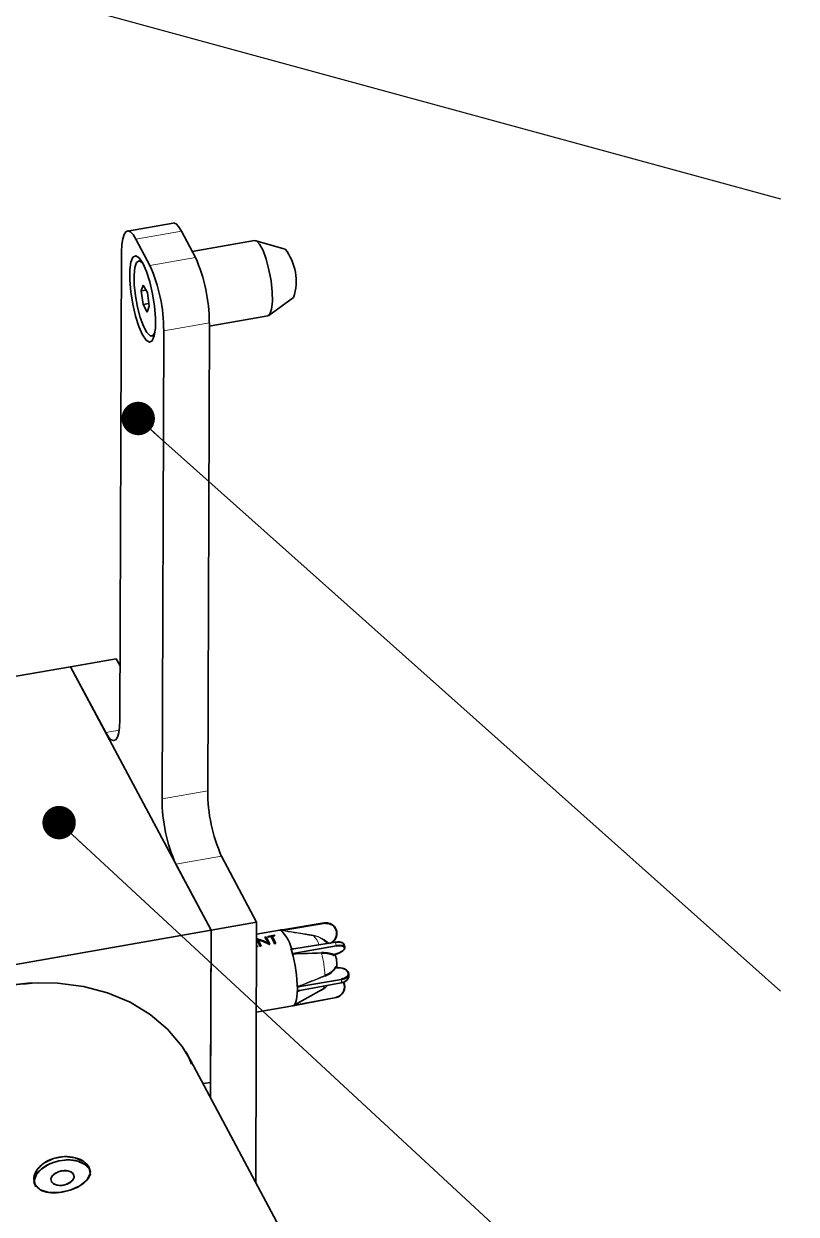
# Paper-space layout 'Blatt1' of a CAD drawing. Header units: millimetres. Extents: x 0 to 1189, y 0 to 841.
# Drawn here: x 1114.16 to 1130.34, y 517.33 to 542.26 of the extents above; entities that cross this region are included whole.
import ezdxf

# ---------------------------------------------------------------- set-up
doc = ezdxf.new("R2010")
doc.units = ezdxf.units.MM
doc.layers.add('BESCHRIFTUNG', color=5, linetype='Continuous')
doc.dimstyles.new('SLDDIMSTYLE0', dxfattribs={"dimtxt": 0.18, "dimasz": 0.7, "dimexe": 0, "dimexo": 0.0625, "dimgap": 0, "dimtad": 0, "dimtih": 1, "dimtoh": 1, "dimdec": 0, "dimrnd": 1e-09, "dimzin": 0, "dimdsep": 46, "dimtxsty": 'Standard', "dimblk1": 'DOT', "dimblk2": 'DOT', "dimsah": 1, "dimcen": 0.09, "dimadec": 0, "dimazin": 0, "dimtfac": 0.7, "dimtdec": 0, "dimtofl": 0, "dimtmove": 0, "dimatfit": 3, "dimldrblk": 'DOT', "dimfxl": 1, "dimfrac": 2, "dimtolj": 1, "dimtzin": 0, "dimarcsym": 0})

# ---------------------------------------------------------------- blocks, each defined once
blk = doc.blocks.new('_Dot')
at = {"color": 0, "linetype": 'ByBlock', "lineweight": -2}
blk.add_line((-0.5, 0), (-1, 0), dxfattribs=at)
at = {"color": 0, "linetype": 'ByBlock', "const_width": 0.5}
blk.add_lwpolyline([(-0.25, 0, 1), (0.25, 0, 1)], format="xyb", close=True, dxfattribs=at)

psp = doc.layouts.new('Blatt1')

# ---------------------------------------------------------------- linework, layer by layer
at = {"color": 7, "linetype": 'Continuous', "lineweight": 35}
for p, q in [((1117.287, 538.085), (1116.331, 537.918)), ((1116.507, 537.75), (1116.801, 537.198)), ((1117.462, 537.917), (1117.757, 537.366)), ((1118.997, 537.717), (1117.691, 537.488)), ((1119.634, 537.54), (1119.02, 537.715)), ((1116.175, 527.68), (1116.21, 537.485)), ((1116.62, 537.301), (1116.568, 537.292)), ((1116.664, 536.786), (1116.621, 536.662)), ((1116.664, 536.786), (1116.749, 536.627)), ((1116.721, 536.679), (1116.621, 536.662)), ((1116.663, 536.38), (1116.621, 536.662)), ((1116.79, 536.345), (1116.749, 536.627)), ((1119.294, 536.15), (1119.812, 536.523)), ((1116.782, 536.4), (1116.663, 536.38)), ((1116.747, 536.221), (1116.663, 536.38)), ((1116.747, 536.221), (1116.79, 536.345)), ((1118.048, 535.997), (1118.013, 526.192)), ((1118.047, 535.926), (1119.273, 536.141)), ((1116.844, 535.715), (1116.895, 535.725)), ((1117.092, 535.83), (1117.057, 526.025)), ((1109.826, 527.863), (1115.142, 528.794)), ((1116.098, 528.961), (1115.142, 528.794)), ((1115.142, 528.794), (1115.878, 527.414)), ((1115.142, 528.794), (1118.083, 523.276)), ((1116.098, 528.961), (1116.179, 528.81)), ((1118.304, 524.823), (1119.039, 523.444)), ((1117.348, 524.656), (1118.083, 523.276)), ((1106.996, 521.336), (1118.083, 523.276)), ((1118.083, 523.276), (1118.07, 519.775)), ((1118.083, 523.276), (1118.072, 520.09)), ((1119.039, 523.444), (1118.083, 523.276)), ((1119.039, 523.444), (1119.019, 517.995)), ((1119.518, 523.276), (1119.038, 523.191)), ((1119.518, 523.276), (1119.541, 523.275)), ((1119.527, 523.278), (1119.541, 523.275)), ((1119.541, 523.275), (1119.555, 523.271)), ((1120.455, 523.429), (1119.582, 523.286)), ((1119.582, 523.286), (1119.582, 523.286)), ((1120.455, 523.429), (1120.456, 523.429)), ((1120.563, 523.419), (1120.544, 523.424)), ((1119.038, 523.088), (1119.081, 523.072)), ((1119.066, 523.061), (1119.066, 523.077)), ((1119.066, 523.061), (1119.129, 522.943)), ((1119.233, 523.137), (1119.209, 523.132)), ((1119.21, 523.024), (1119.275, 522.999)), ((1119.214, 523.124), (1119.233, 523.127)), ((1119.233, 523.127), (1119.233, 523.137)), ((1119.233, 523.127), (1119.314, 522.976)), ((1119.415, 523.169), (1119.272, 523.144)), ((1119.275, 522.999), (1119.275, 523.013)), ((1119.277, 523.135), (1119.415, 523.159)), ((1119.28, 523.131), (1119.34, 523.141)), ((1119.364, 523.146), (1119.423, 523.156)), ((1119.364, 523.133), (1119.364, 523.146)), ((1119.364, 523.133), (1119.436, 522.998)), ((1119.415, 523.159), (1119.415, 523.169)), ((1119.415, 523.159), (1119.417, 523.155)), ((1119.415, 522.994), (1119.439, 522.998)), ((1120.686, 523.027), (1119.815, 522.885)), ((1120.528, 523.001), (1120.455, 523.059)), ((1119.05, 522.951), (1119.037, 522.949)), ((1119.037, 522.939), (1119.05, 522.941)), ((1119.037, 522.927), (1119.059, 522.931)), ((1119.05, 522.941), (1119.05, 522.951)), ((1119.05, 522.941), (1119.056, 522.93)), ((1119.107, 522.94), (1119.132, 522.944)), ((1119.311, 522.976), (1119.317, 522.977)), ((1119.763, 522.88), (1119.777, 522.832)), ((1119.777, 522.832), (1119.791, 522.783)), ((1120.655, 522.759), (1120.66, 522.744)), ((1120.886, 522.922), (1120.869, 522.984)), ((1120.694, 522.511), (1120.694, 522.493)), ((1120.968, 522.302), (1120.968, 522.359)), ((1119.811, 521.699), (1120.408, 522.031)), ((1119.893, 522.086), (1119.893, 522.042)), ((1119.893, 522.042), (1119.893, 521.997)), ((1119.944, 522.01), (1120.812, 522.174)), ((1120.449, 522.058), (1120.397, 522.018)), ((1119.837, 521.702), (1120.704, 521.864)), ((1119.032, 521.562), (1119.795, 521.694)), ((1119.787, 521.691), (1119.784, 521.692)), ((1119.837, 521.702), (1119.837, 521.702)), ((1121.073, 514.142), (1117.662, 520.542)), ((1117.917, 520.063), (1118.072, 520.09)), ((1115.538, 518.27), (1115.528, 518.316)), ((1115.56, 518.21), (1115.538, 518.27)), ((1115.538, 518.27), (1115.562, 518.143)), ((1115.56, 518.21), (1115.55, 518.258)), ((1114.375, 518.011), (1114.386, 517.963)), ((1114.398, 517.949), (1114.387, 518.013)), ((1115.204, 518.162), (1115.215, 518.11))]:
    psp.add_line(p, q, dxfattribs=at)
at = {"color": 8, "linetype": 'Continuous', "lineweight": 18}
for p, q in [((1117.462, 537.917), (1116.507, 537.75)), ((1116.801, 537.198), (1117.757, 537.366)), ((1118.048, 535.997), (1117.092, 535.83)), ((1115.878, 527.414), (1116.161, 527.464)), ((1117.057, 526.025), (1118.013, 526.192)), ((1118.304, 524.823), (1117.348, 524.656)), ((1120.456, 523.429), (1119.582, 523.286)), ((1119.605, 523.28), (1120.474, 523.424)), ((1120.478, 523.413), (1119.609, 523.27)), ((1119.609, 523.27), (1120.228, 523.17)), ((1120.456, 523.429), (1120.474, 523.424)), ((1120.689, 523.021), (1119.818, 522.88)), ((1120.689, 523.021), (1120.707, 522.956)), ((1119.841, 522.801), (1120.707, 522.956)), ((1120.708, 522.943), (1119.842, 522.788)), ((1119.842, 522.788), (1120.4, 522.807)), ((1120.473, 522.315), (1119.943, 522.101)), ((1119.943, 522.101), (1120.81, 522.252)), ((1120.397, 522.018), (1119.838, 521.711)), ((1119.943, 522.012), (1119.908, 521.997)), ((1119.945, 522.015), (1120.813, 522.179)), ((1120.813, 522.239), (1119.946, 522.088)), ((1120.813, 522.239), (1120.813, 522.179)), ((1119.838, 521.711), (1120.705, 521.873)), ((1119.819, 521.704), (1119.838, 521.711))]:
    psp.add_line(p, q, dxfattribs=at)
at = {"color": 7, "linetype": 'Continuous', "lineweight": 35, "flags": 128}
for points in [[(1117.287, 538.085), (1117.299, 538.086), (1117.35, 538.066), (1117.405, 538.009), (1117.462, 537.917)], [(1116.507, 537.75), (1116.449, 537.842), (1116.394, 537.899), (1116.343, 537.919), (1116.298, 537.901), (1116.261, 537.846), (1116.233, 537.755), (1116.216, 537.634), (1116.21, 537.485)], [(1119.273, 536.141), (1119.318, 536.176), (1119.353, 536.279), (1119.37, 536.44), (1119.365, 536.644), (1119.34, 536.873), (1119.297, 537.108), (1119.239, 537.326), (1119.173, 537.509), (1119.102, 537.641), (1119.035, 537.709), (1118.997, 537.717)], [(1116.648, 535.744), (1116.724, 535.631), (1116.794, 535.589), (1116.852, 535.62), (1116.895, 535.721), (1116.917, 535.886), (1116.918, 536.099), (1116.897, 536.345), (1116.856, 536.602), (1116.798, 536.851), (1116.729, 537.071), (1116.653, 537.244), (1116.577, 537.356), (1116.507, 537.399), (1116.448, 537.368), (1116.406, 537.266), (1116.383, 537.102), (1116.383, 536.888), (1116.404, 536.643), (1116.444, 536.385), (1116.502, 536.137), (1116.572, 535.917), (1116.648, 535.744)], [(1116.65, 537.246), (1116.639, 537.258), (1116.575, 537.292), (1116.523, 537.256), (1116.488, 537.153), (1116.471, 536.992), (1116.476, 536.788), (1116.501, 536.559)], [(1116.501, 536.559), (1116.544, 536.325), (1116.601, 536.106), (1116.668, 535.923), (1116.738, 535.791), (1116.806, 535.723), (1116.864, 535.724), (1116.908, 535.793)], [(1116.175, 527.68), (1116.168, 527.531), (1116.151, 527.409), (1116.123, 527.319), (1116.086, 527.264), (1116.041, 527.246), (1115.99, 527.265), (1115.935, 527.322), (1115.878, 527.414)], [(1120.66, 522.76), (1120.66, 522.76), (1120.66, 522.76)], [(1120.668, 522.764), (1120.668, 522.763), (1120.668, 522.763), (1120.668, 522.763)], [(1120.709, 522.491), (1120.708, 522.492), (1120.708, 522.492), (1120.708, 522.492), (1120.708, 522.492)], [(1117.662, 520.542), (1117.477, 520.841), (1117.172, 521.201), (1116.806, 521.512), (1116.386, 521.768), (1115.917, 521.965), (1115.409, 522.099), (1114.871, 522.168), (1114.311, 522.171), (1113.741, 522.108), (1113.17, 521.98), (1112.608, 521.789), (1112.066, 521.539), (1111.552, 521.233)], [(1119.893, 522.042), (1119.89, 521.96), (1119.884, 521.887), (1119.874, 521.824), (1119.86, 521.773), (1119.843, 521.734), (1119.822, 521.707), (1119.799, 521.694), (1119.795, 521.694)], [(1119.942, 522.012), (1119.943, 522.011), (1119.943, 522.011), (1119.944, 522.01), (1119.944, 522.01)], [(1120.812, 522.174), (1120.812, 522.175), (1120.812, 522.175), (1120.812, 522.176), (1120.813, 522.177), (1120.813, 522.179)], [(1114.375, 518.082), (1114.373, 518.094), (1114.435, 518.252), (1114.578, 518.395), (1114.78, 518.495), (1115.011, 518.535), (1115.235, 518.512), (1115.417, 518.434), (1115.528, 518.316), (1115.528, 518.316)], [(1115.538, 518.27), (1115.443, 518.372), (1115.292, 518.44), (1115.103, 518.465), (1114.897, 518.444), (1114.701, 518.38), (1114.538, 518.281), (1114.427, 518.158), (1114.381, 518.027), (1114.386, 517.963)], [(1115.539, 518.256), (1115.552, 518.18), (1115.484, 518.044), (1115.337, 517.924), (1115.133, 517.833), (1114.904, 517.783), (1114.685, 517.784), (1114.508, 517.84), (1114.398, 517.949), (1114.398, 517.949)], [(1114.741, 518.011), (1114.731, 518.068), (1114.758, 518.129), (1114.817, 518.183), (1114.901, 518.222), (1114.995, 518.24), (1115.085, 518.235), (1115.159, 518.208), (1115.204, 518.162)], [(1115.204, 518.162), (1115.214, 518.104), (1115.188, 518.044), (1115.128, 517.99), (1115.045, 517.95), (1114.951, 517.932), (1114.86, 517.937), (1114.787, 517.965), (1114.741, 518.011)]]:
    psp.add_lwpolyline(points, dxfattribs=at)
at = {"color": 8, "linetype": 'Continuous', "lineweight": 18, "flags": 128}
for points in [[(1120.686, 523.027), (1120.686, 523.027), (1120.687, 523.026), (1120.687, 523.025), (1120.688, 523.024), (1120.688, 523.023), (1120.689, 523.021)], [(1119.777, 522.888), (1119.794, 522.888), (1119.834, 522.889)], [(1119.815, 522.885), (1119.815, 522.885), (1119.816, 522.885), (1119.817, 522.884), (1119.817, 522.883), (1119.818, 522.882), (1119.818, 522.88)], [(1120.658, 522.76), (1120.659, 522.76), (1120.66, 522.76)], [(1119.944, 522.01), (1119.944, 522.011), (1119.945, 522.011), (1119.945, 522.012), (1119.945, 522.013), (1119.945, 522.015)], [(1120.705, 521.873), (1120.705, 521.871), (1120.705, 521.869), (1120.705, 521.867), (1120.705, 521.866), (1120.705, 521.865), (1120.704, 521.864), (1120.704, 521.864), (1120.704, 521.864)], [(1119.838, 521.711), (1119.838, 521.709), (1119.838, 521.707), (1119.838, 521.705), (1119.838, 521.704), (1119.838, 521.703), (1119.838, 521.702), (1119.837, 521.702), (1119.837, 521.702)]]:
    psp.add_lwpolyline(points, dxfattribs=at)
at = {"color": 7, "linetype": 'Continuous', "lineweight": 35}
for centre, radius, start, end in [((1118.769, 536.865), 1.098, 341.8463, 38.0033), ((1114.695, 535.999), 3.352, 359.9589, 24.0552), ((1113.74, 535.832), 3.352, 359.9589, 24.0552), ((1120.409, 526.022), 3.352, 179.9589, 204.0552), ((1121.365, 526.189), 3.352, 179.9589, 204.0552), ((1119.067, 522.738), 0.716, 7.5347, 48.5781), ((1118.236, 522.59), 0.939, 21.8571, 31.3923), ((1118.248, 522.589), 0.952, 21.8737, 30.8025), ((1118.602, 522.719), 0.734, 23.6676, 34.3033), ((1118.54, 522.672), 0.835, 21.3935, 33.8227), ((1118.9, 522.88), 0.456, 33.4138, 35.3305), ((1118.587, 522.665), 0.89, 21.651, 32.3235), ((1118.611, 522.67), 0.891, 21.6514, 32.3233), ((1119.043, 522.905), 0.456, 33.4117, 35.3275), ((1117.803, 522.412), 1.358, 22.4487, 23.3782), ((1116.874, 522.002), 3.019, 0.7611, 15.9549)]:
    psp.add_arc(centre, radius, start, end, dxfattribs=at)
at = {"color": 8, "linetype": 'Continuous', "lineweight": 18}
for centre, radius, start, end in [((1119.593, 523.27), 0.016, 0.1643, 41.3462), ((1120.462, 523.413), 0.016, 0.1643, 41.3462), ((1120.242, 523.165), 0.0142, 162.4831, 205.541), ((1119.959, 522.867), 0.398, 15.1735, 47.2497), ((1119.816, 522.792), 0.0266, 350.0334, 18.8217), ((1120.413, 522.798), 0.0149, 145.2785, 196.075), ((1118.233, 522.237), 2.236, 2.295, 14.4211), ((1120.682, 522.948), 0.0266, 350.0334, 18.8217), ((1120.7, 522.49), 0.00234, 91.3844, 160.3712), ((1120.485, 522.328), 0.018, 183.5225, 226.9724), ((1120.781, 522.239), 0.0319, 359.382, 24.761), ((1119.914, 522.088), 0.0319, 359.382, 24.761), ((1120.425, 522.033), 0.0313, 197.1109, 207.4292), ((1120.336, 522.121), 0.116, 308.8437, 352.6678)]:
    psp.add_arc(centre, radius, start, end, dxfattribs=at)
at = {"color": 7, "linetype": 'Continuous', "lineweight": 35}
for centre, major_axis, ratio, start_param, end_param in [((1120.557, 522.977), (1.02, -0.298), 0.001729, 2.865331, 3.057979), ((1120.486, 523.209), (0.061, 0.215), 0.966165, 0.013201, 0.426327), ((1120.504, 523.204), (0.056, 0.216), 0.962134, 3.999534, 6.68454), ((1120.507, 523.203), (0.053, 0.207), 0.962038, 3.678863, 6.68402), ((1119.173, 522.399), (0.816, -0.549), 0.596533, 1.836373, 2.116908), ((1119.143, 522.394), (0.816, -0.549), 0.596546, 1.759931, 2.040086), ((1120.651, 522.933), (0.206, 0.057), 0.389742, 0.381783, 1.298502), ((1120.653, 522.924), (0.215, 0.059), 0.38965, 0.003406, 1.298341), ((1120.672, 522.859), (0.214, 0.063), 0.385618, 4.569604, 7.574761), ((1120.674, 522.851), (0.205, 0.06), 0.385521, 4.569448, 7.574605), ((1120.745, 522.361), (0.223, -0.003), 0.574449, 5.028849, 8.034006), ((1120.745, 522.37), (0.213, -0.003), 0.574351, 5.029108, 8.034266), ((1120.745, 522.293), (0.213, 0.001), 0.578572, 5.017347, 6.453691), ((1120.745, 522.302), (0.223, 0.001), 0.578481, 5.017614, 6.277529), ((1120.669, 522.083), (0.056, 0.216), 0.962134, 3.563653, 5.456455), ((1120.672, 522.082), (0.053, 0.207), 0.962038, 3.563132, 5.47111)]:
    psp.add_ellipse(centre, major_axis=major_axis, ratio=ratio, start_param=start_param, end_param=end_param, dxfattribs=at)
for points, knots in [([(1119.527, 523.278), (1119.527, 523.278), (1119.526, 523.278), (1119.527, 523.278), (1119.528, 523.278), (1119.529, 523.278), (1119.53, 523.277), (1119.53, 523.277)], [0, 0, 0, 0, 0.177691, 0.356512, 0.518653, 0.788184, 1, 1, 1, 1]), ([(1119.582, 523.286), (1119.569, 523.284), (1119.551, 523.281), (1119.532, 523.279), (1119.527, 523.278)], [0, 0, 0, 0, 0.713288, 1, 1, 1, 1]), ([(1119.53, 523.277), (1119.531, 523.277), (1119.534, 523.276), (1119.537, 523.275), (1119.539, 523.275), (1119.54, 523.274)], [0, 0, 0, 0, 0.318153, 0.798931, 1, 1, 1, 1]), ([(1119.561, 523.269), (1119.56, 523.269), (1119.558, 523.27), (1119.556, 523.27), (1119.555, 523.271), (1119.555, 523.271), (1119.555, 523.271), (1119.555, 523.271)], [0, 0, 0, 0, 0.373423, 0.563441, 0.755267, 0.921324, 1, 1, 1, 1]), ([(1119.576, 523.265), (1119.575, 523.265), (1119.574, 523.265), (1119.569, 523.267), (1119.564, 523.268), (1119.561, 523.269)], [0, 0, 0, 0, 0.079028, 0.302278, 1, 1, 1, 1]), ([(1120.533, 523.002), (1120.52, 523.016), (1120.498, 523.04), (1120.469, 523.055), (1120.456, 523.061)], [0, 0, 0, 0, 0.573769, 1, 1, 1, 1]), ([(1119.763, 522.88), (1119.763, 522.88), (1119.763, 522.881), (1119.763, 522.882), (1119.764, 522.883), (1119.765, 522.884), (1119.766, 522.884), (1119.766, 522.884)], [0, 0, 0, 0, 0.177691, 0.356512, 0.518653, 0.788184, 1, 1, 1, 1]), ([(1119.766, 522.884), (1119.767, 522.884), (1119.769, 522.884), (1119.773, 522.885), (1119.776, 522.886), (1119.777, 522.887), (1119.777, 522.888)], [0, 0, 0, 0, 0.227743, 0.571897, 0.918027, 1, 1, 1, 1]), ([(1119.815, 522.886), (1119.811, 522.885), (1119.803, 522.884), (1119.794, 522.883), (1119.789, 522.883)], [0, 0, 0, 0, 0.406024, 1, 1, 1, 1]), ([(1119.796, 522.779), (1119.795, 522.779), (1119.794, 522.779), (1119.792, 522.78), (1119.791, 522.781), (1119.791, 522.782), (1119.791, 522.783), (1119.791, 522.783)], [0, 0, 0, 0, 0.373423, 0.563441, 0.755267, 0.921324, 1, 1, 1, 1]), ([(1119.809, 522.774), (1119.809, 522.774), (1119.808, 522.775), (1119.803, 522.777), (1119.799, 522.778), (1119.796, 522.779)], [0, 0, 0, 0, 0.079028, 0.302278, 1, 1, 1, 1]), ([(1120.66, 522.744), (1120.657, 522.745), (1120.644, 522.754), (1120.595, 522.777), (1120.51, 522.795), (1120.426, 522.794), (1120.398, 522.794)], [0, 0, 0, 0, 0.049727, 0.249055, 0.747544, 1, 1, 1, 1]), ([(1120.4, 522.807), (1120.457, 522.806), (1120.564, 522.804), (1120.628, 522.775), (1120.658, 522.76)], [0, 0, 0, 0, 0.52364, 1, 1, 1, 1]), ([(1120.66, 522.744), (1120.66, 522.744), (1120.659, 522.745), (1120.657, 522.749), (1120.655, 522.753), (1120.656, 522.757), (1120.657, 522.759), (1120.658, 522.76), (1120.658, 522.76)], [0, 0, 0, 0, 0.016478, 0.257915, 0.64142, 0.821795, 0.92355, 1, 1, 1, 1]), ([(1120.658, 522.751), (1120.658, 522.751), (1120.657, 522.753), (1120.657, 522.756), (1120.659, 522.759), (1120.66, 522.76), (1120.661, 522.76), (1120.661, 522.761)], [0, 0, 0, 0, 0.020651, 0.433575, 0.737372, 0.915544, 1, 1, 1, 1]), ([(1120.658, 522.751), (1120.658, 522.75), (1120.658, 522.748), (1120.659, 522.746), (1120.66, 522.744), (1120.66, 522.744)], [0, 0, 0, 0, 0.134477, 0.94454, 1, 1, 1, 1]), ([(1120.66, 522.76), (1120.661, 522.761), (1120.663, 522.761), (1120.666, 522.763), (1120.668, 522.763), (1120.668, 522.763)], [0, 0, 0, 0, 0.283069, 0.827532, 1, 1, 1, 1]), ([(1120.712, 522.48), (1120.713, 522.488), (1120.721, 522.53), (1120.717, 522.62), (1120.706, 522.71), (1120.685, 522.759), (1120.683, 522.765)], [0, 0, 0, 0, 0.078265, 0.442231, 0.937776, 1, 1, 1, 1]), ([(1120.467, 522.327), (1120.472, 522.329), (1120.499, 522.34), (1120.574, 522.378), (1120.651, 522.438), (1120.683, 522.492), (1120.694, 522.511)], [0, 0, 0, 0, 0.049727, 0.249056, 0.747523, 1, 1, 1, 1]), ([(1120.698, 522.491), (1120.697, 522.491), (1120.696, 522.492), (1120.694, 522.494), (1120.693, 522.498), (1120.693, 522.504), (1120.693, 522.509), (1120.694, 522.511), (1120.694, 522.511)], [0, 0, 0, 0, 0.07645, 0.178205, 0.35858, 0.742085, 0.983522, 1, 1, 1, 1]), ([(1120.694, 522.511), (1120.694, 522.511), (1120.694, 522.509), (1120.694, 522.505), (1120.695, 522.501), (1120.695, 522.5)], [0, 0, 0, 0, 0.035873, 0.559841, 1, 1, 1, 1]), ([(1120.701, 522.493), (1120.7, 522.493), (1120.699, 522.493), (1120.698, 522.494), (1120.696, 522.497), (1120.694, 522.501), (1120.694, 522.503), (1120.694, 522.504)], [0, 0, 0, 0, 0.131504, 0.312632, 0.550435, 0.870698, 1, 1, 1, 1]), ([(1120.708, 522.492), (1120.707, 522.492), (1120.705, 522.492), (1120.702, 522.492), (1120.7, 522.493), (1120.7, 522.493)], [0, 0, 0, 0, 0.329846, 0.869157, 1, 1, 1, 1]), ([(1120.698, 522.491), (1120.673, 522.456), (1120.623, 522.387), (1120.522, 522.338), (1120.473, 522.315)], [0, 0, 0, 0, 0.503678, 1, 1, 1, 1]), ([(1111.552, 521.233), (1111.848, 521.409), (1112.449, 521.764), (1113.454, 522.093), (1114.125, 522.149), (1114.459, 522.176)], [0, 0, 0, 0, 0.328028, 0.665156, 1, 1, 1, 1]), ([(1119.893, 522.086), (1119.893, 522.087), (1119.893, 522.087), (1119.894, 522.089), (1119.894, 522.09), (1119.896, 522.091), (1119.896, 522.092), (1119.897, 522.092)], [0, 0, 0, 0, 0.177691, 0.356512, 0.518653, 0.788184, 1, 1, 1, 1]), ([(1119.893, 521.997), (1119.901, 522.001), (1119.918, 522.009), (1119.936, 522.013), (1119.945, 522.015)], [0, 0, 0, 0, 0.463587, 1, 1, 1, 1]), ([(1119.897, 521.995), (1119.896, 521.995), (1119.895, 521.995), (1119.894, 521.995), (1119.893, 521.995), (1119.893, 521.996), (1119.893, 521.997), (1119.893, 521.997)], [0, 0, 0, 0, 0.322021, 0.537087, 0.70539, 0.874086, 1, 1, 1, 1]), ([(1119.897, 522.092), (1119.898, 522.093), (1119.9, 522.094), (1119.903, 522.097), (1119.907, 522.1), (1119.908, 522.101), (1119.908, 522.102)], [0, 0, 0, 0, 0.227743, 0.571897, 0.918027, 1, 1, 1, 1]), ([(1119.942, 522.012), (1119.936, 522.01), (1119.921, 522.006), (1119.906, 521.999), (1119.897, 521.995)], [0, 0, 0, 0, 0.389927, 1, 1, 1, 1]), ([(1119.908, 521.997), (1119.907, 521.997), (1119.907, 521.998), (1119.903, 521.997), (1119.899, 521.996), (1119.897, 521.995)], [0, 0, 0, 0, 0.079028, 0.302278, 1, 1, 1, 1]), ([(1120.408, 522.037), (1120.428, 522.046), (1120.472, 522.065), (1120.505, 522.101), (1120.523, 522.12)], [0, 0, 0, 0, 0.453334, 1, 1, 1, 1]), ([(1119.837, 521.702), (1119.824, 521.699), (1119.806, 521.696), (1119.791, 521.692), (1119.787, 521.691)], [0, 0, 0, 0, 0.713288, 1, 1, 1, 1]), ([(1119.787, 521.691), (1119.787, 521.691), (1119.787, 521.691), (1119.788, 521.691), (1119.789, 521.692), (1119.79, 521.693), (1119.791, 521.693)], [0, 0, 0, 0, 0.231577, 0.464625, 0.675936, 1, 1, 1, 1]), ([(1117.524, 520.763), (1117.533, 520.754), (1117.607, 520.671), (1117.64, 520.564), (1117.669, 520.469)], [0, 0, 0, 0, 0.110502, 1, 1, 1, 1]), ([(1114.398, 517.949), (1114.383, 517.996), (1114.354, 518.09), (1114.423, 518.255), (1114.568, 518.402), (1114.775, 518.505), (1115.012, 518.546), (1115.241, 518.522), (1115.433, 518.441), (1115.496, 518.358), (1115.528, 518.316)], [0, 0, 0, 0, 0.124975, 0.25, 0.375024, 0.5, 0.624976, 0.75, 0.875025, 1, 1, 1, 1]), ([(1114.408, 517.902), (1114.393, 517.946), (1114.371, 518.014), (1114.4, 518.114), (1114.445, 518.191), (1114.512, 518.263), (1114.622, 518.346), (1114.792, 518.425), (1114.984, 518.464), (1115.137, 518.467), (1115.25, 518.453), (1115.351, 518.424), (1115.462, 518.37), (1115.508, 518.309), (1115.538, 518.27)], [0, 0, 0, 0, 0.119721, 0.184832, 0.25, 0.315111, 0.380279, 0.5, 0.619721, 0.684832, 0.75, 0.815111, 0.880279, 1, 1, 1, 1]), ([(1115.528, 518.316), (1115.543, 518.271), (1115.571, 518.181), (1115.497, 518.041), (1115.347, 517.919), (1115.137, 517.826), (1114.902, 517.774), (1114.679, 517.775), (1114.492, 517.83), (1114.429, 517.909), (1114.398, 517.949)], [0, 0, 0, 0, 0.124975, 0.25, 0.375024, 0.5, 0.624976, 0.75, 0.875025, 1, 1, 1, 1]), ([(1115.204, 518.162), (1115.192, 518.178), (1115.173, 518.202), (1115.128, 518.225), (1115.086, 518.236), (1115.04, 518.242), (1114.977, 518.241), (1114.899, 518.225), (1114.829, 518.193), (1114.784, 518.159), (1114.756, 518.129), (1114.738, 518.098), (1114.726, 518.057), (1114.735, 518.029), (1114.741, 518.011)], [0, 0, 0, 0, 0.119721, 0.184791, 0.25, 0.31507, 0.380279, 0.5, 0.619721, 0.684791, 0.75, 0.81507, 0.880279, 1, 1, 1, 1]), ([(1114.741, 518.011), (1114.753, 517.995), (1114.772, 517.97), (1114.818, 517.948), (1114.859, 517.936), (1114.906, 517.93), (1114.968, 517.931), (1115.047, 517.947), (1115.116, 517.98), (1115.162, 518.014), (1115.189, 518.043), (1115.208, 518.075), (1115.22, 518.116), (1115.21, 518.143), (1115.204, 518.162)], [0, 0, 0, 0, 0.1197215, 0.1847911, 0.2499999, 0.3150696, 0.3802785, 0.5, 0.6197215, 0.6847911, 0.7499999, 0.8150696, 0.8802785, 1, 1, 1, 1])]:
    psp.add_open_spline(points, degree=3, knots=knots, dxfattribs=at)
at = {"color": 8, "linetype": 'Continuous', "lineweight": 18}
for points, knots in [([(1119.555, 523.271), (1119.562, 523.272), (1119.577, 523.276), (1119.595, 523.279), (1119.605, 523.28)], [0, 0, 0, 0, 0.463587, 1, 1, 1, 1]), ([(1119.609, 523.27), (1119.602, 523.27), (1119.586, 523.27), (1119.57, 523.269), (1119.561, 523.269)], [0, 0, 0, 0, 0.389927, 1, 1, 1, 1]), ([(1120.229, 523.159), (1120.223, 523.16), (1120.191, 523.165), (1120.058, 523.187), (1119.847, 523.221), (1119.661, 523.251), (1119.576, 523.265)], [0, 0, 0, 0, 0.029082, 0.145412, 0.610731, 1, 1, 1, 1]), ([(1120.228, 523.17), (1120.293, 523.153), (1120.416, 523.122), (1120.51, 523.035), (1120.554, 522.994)], [0, 0, 0, 0, 0.52364, 1, 1, 1, 1]), ([(1120.456, 523.061), (1120.413, 523.089), (1120.343, 523.136), (1120.261, 523.153), (1120.229, 523.159)], [0, 0, 0, 0, 0.608045, 1, 1, 1, 1]), ([(1119.818, 522.88), (1119.805, 522.878), (1119.787, 522.876), (1119.768, 522.879), (1119.763, 522.88)], [0, 0, 0, 0, 0.713288, 1, 1, 1, 1]), ([(1119.766, 522.884), (1119.772, 522.883), (1119.78, 522.883), (1119.787, 522.883), (1119.789, 522.883)], [0, 0, 0, 0, 0.841019, 1, 1, 1, 1]), ([(1119.791, 522.783), (1119.798, 522.787), (1119.813, 522.796), (1119.831, 522.799), (1119.841, 522.801)], [0, 0, 0, 0, 0.4635868, 1, 1, 1, 1]), ([(1119.842, 522.788), (1119.836, 522.787), (1119.82, 522.785), (1119.805, 522.781), (1119.796, 522.779)], [0, 0, 0, 0, 0.389927, 1, 1, 1, 1]), ([(1120.398, 522.794), (1120.393, 522.794), (1120.364, 522.793), (1120.244, 522.789), (1120.053, 522.782), (1119.886, 522.777), (1119.809, 522.774)], [0, 0, 0, 0, 0.0290824, 0.1454121, 0.610731, 1, 1, 1, 1]), ([(1120.658, 522.76), (1120.66, 522.761), (1120.664, 522.763), (1120.667, 522.764), (1120.668, 522.764)], [0, 0, 0, 0, 0.6244184, 1, 1, 1, 1]), ([(1119.908, 522.102), (1119.913, 522.104), (1119.94, 522.115), (1120.054, 522.161), (1120.235, 522.233), (1120.394, 522.297), (1120.467, 522.327)], [0, 0, 0, 0, 0.029082, 0.145412, 0.610731, 1, 1, 1, 1]), ([(1120.709, 522.491), (1120.706, 522.49), (1120.703, 522.49), (1120.699, 522.491), (1120.698, 522.491)], [0, 0, 0, 0, 0.624427, 1, 1, 1, 1]), ([(1119.946, 522.088), (1119.933, 522.086), (1119.914, 522.083), (1119.898, 522.085), (1119.893, 522.086)], [0, 0, 0, 0, 0.713288, 1, 1, 1, 1]), ([(1119.897, 522.092), (1119.903, 522.093), (1119.918, 522.095), (1119.933, 522.099), (1119.943, 522.101)], [0, 0, 0, 0, 0.390873, 1, 1, 1, 1])]:
    psp.add_open_spline(points, degree=3, knots=knots, dxfattribs=at)

# ---------------------------------------------------------------- leaders
at = {"layer": 'BESCHRIFTUNG'}
for points in [[(980.222, 579.461), (1130.013, 538.592)], [(1116.558, 533.992), (1130.013, 521.998)], [(1114.901, 525.529), (1130.341, 511.245)]]:
    psp.add_leader(points, dimstyle='SLDDIMSTYLE0', dxfattribs=at)

doc.saveas('drawing.dxf')
